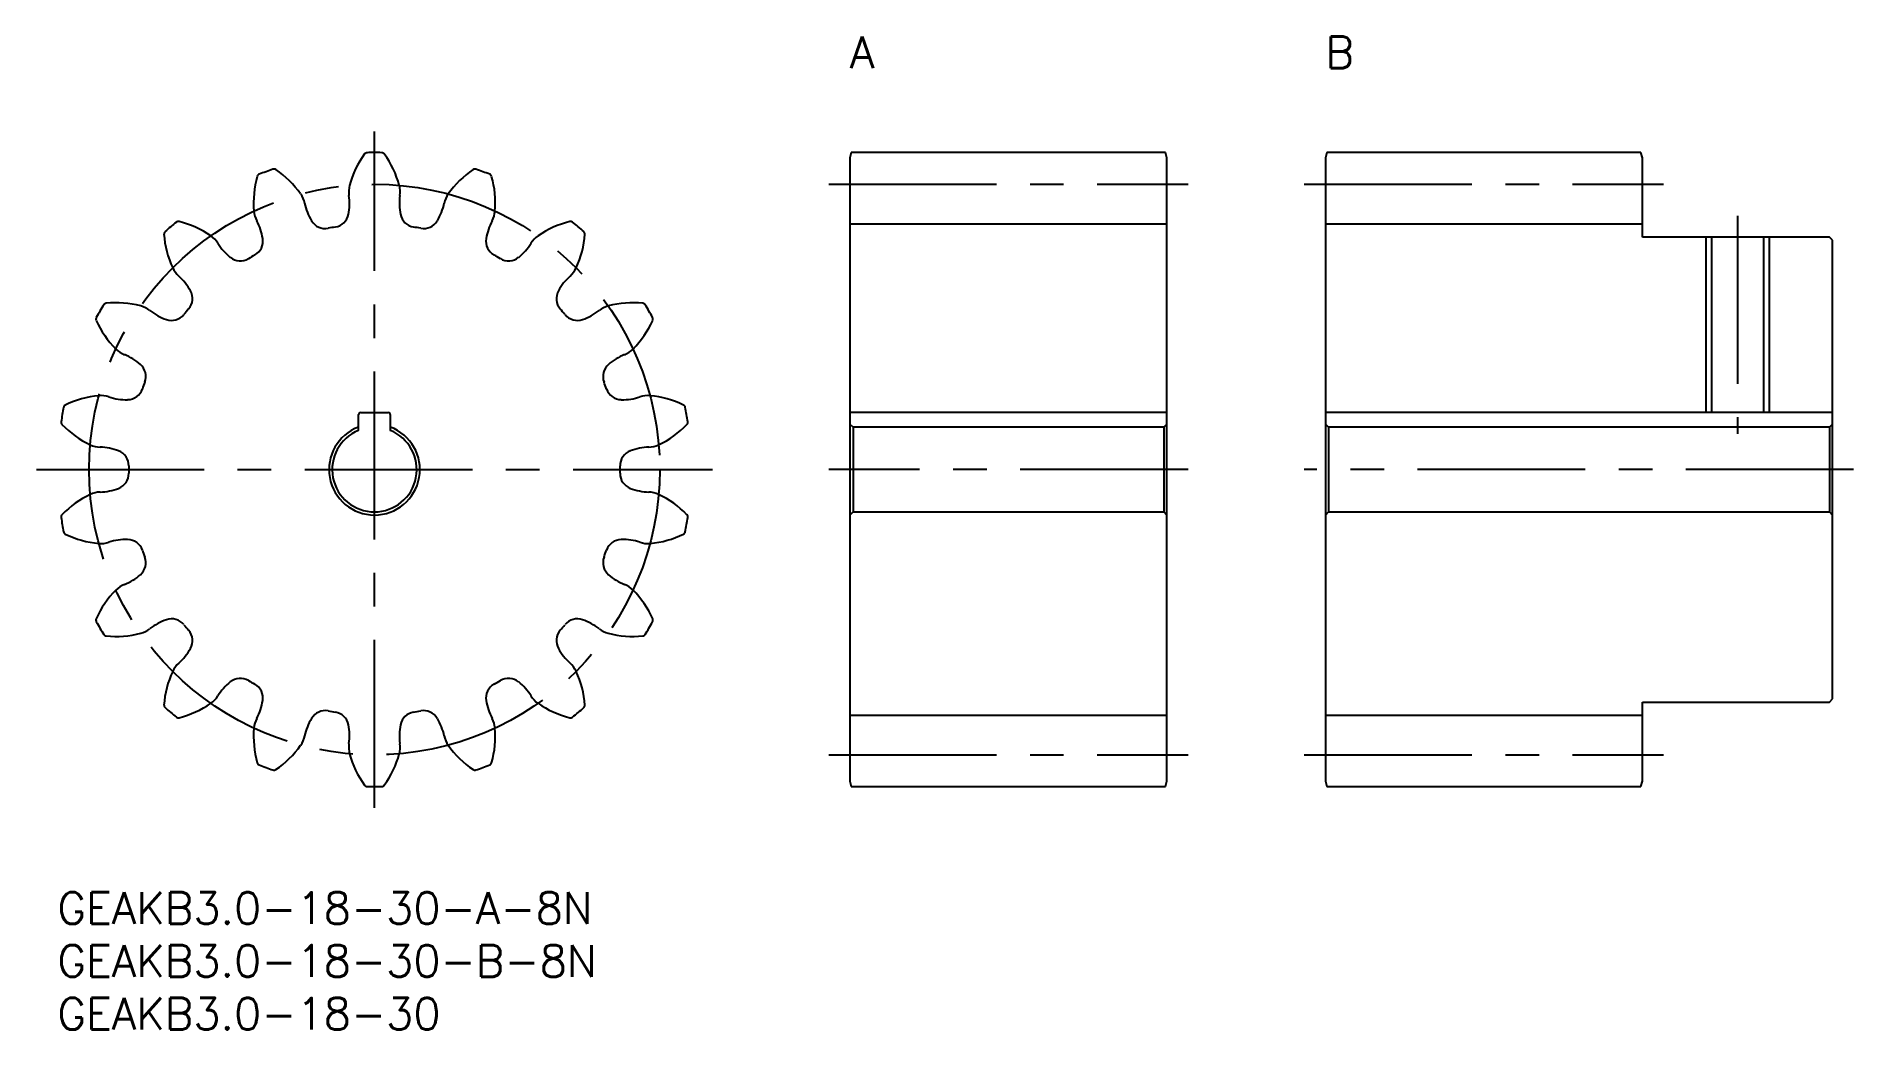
# Model space of a CAD drawing. Extents: x -2 to 170, y -13 to 81.
import ezdxf

# ---------------------------------------------------------------- set-up
doc = ezdxf.new("R2010")
doc.units = 0
doc.header["$LTSCALE"] = 0.5
doc.linetypes.add('CENTER', pattern=[50.8, 31.75, -6.35, 6.35, -6.35])
for name, color, linetype in [('MSM_CENTER', 1, 'CENTER'), ('MSM_CONTINUOUS', 7, 'CONTINUOUS'), ('MSM_NARROW', 5, 'CONTINUOUS'), ('MSM_PART_NUMBER', 7, 'CONTINUOUS')]:
    doc.layers.add(name, color=color, linetype=linetype)
doc.styles.get("Standard").update_dxf_attribs({"font": 'txt.shx', "height": 1, "bigfont": 'bigfont.shx'})

# ---------------------------------------------------------------- blocks, each defined once
blk = doc.blocks.new('*U2')
at = {"layer": 'MSM_PART_NUMBER'}
blk.add_text('GEAKB3.0-18-30-A-8N', height=3, dxfattribs=at).set_placement((0, -3))
blk = doc.blocks.new('*U3')
at = {"layer": 'MSM_PART_NUMBER'}
blk.add_text('GEAKB3.0-18-30-B-8N', height=3, dxfattribs=at).set_placement((0, -8))
blk = doc.blocks.new('*U5')
at = {"layer": 'MSM_PART_NUMBER'}
blk.add_text('GEAKB3.0-18-30', height=3, dxfattribs=at).set_placement((0, -13))
blk = doc.blocks.new('*U6')
at = {"layer": 'MSM_PART_NUMBER'}
blk.add_text('A', height=3, dxfattribs=at).set_placement((75, 78))
blk = doc.blocks.new('*U7')
at = {"layer": 'MSM_PART_NUMBER'}
blk.add_text('B', height=3, dxfattribs=at).set_placement((120, 78))

msp = doc.modelspace()

# ---------------------------------------------------------------- linework, layer by layer
at = {"layer": 'MSM_CENTER'}
for p, q in [((30, 8), (30, 72)), ((73, 67), (107, 67)), ((118, 67), (152, 67)), ((159, 64), (159, 43.4)), ((-2, 40), (62, 40)), ((107, 40), (73, 40)), ((170, 40), (118, 40)), ((73, 13), (107, 13)), ((118, 13), (152, 13))]:
    msp.add_line(p, q, dxfattribs=at)
msp.add_circle((30, 40), 27, dxfattribs=at)
at = {"layer": 'MSM_CONTINUOUS'}
for p, q in [((75.13, 70), (75, 69.5)), ((75, 69.5), (75, 10.5)), ((104.87, 70), (75.13, 70)), ((105, 69.5), (104.87, 70)), ((105, 10.5), (105, 69.5)), ((120.13, 70), (120, 69.5)), ((120, 69.5), (120, 10.5)), ((149.87, 70), (120.13, 70)), ((150, 69.5), (149.87, 70)), ((150, 62), (150, 69.5)), ((75, 63.25), (105, 63.25)), ((120, 63.25), (150, 63.25)), ((167.7, 62), (150, 62)), ((156.54, 62), (156.54, 45.4)), ((161.46, 62), (161.46, 45.4)), ((168, 61.7), (167.7, 62)), ((168, 18.3), (168, 61.7)), ((28.5, 43.71), (28.5, 45.2)), ((28.7, 45.4), (31.3, 45.4)), ((31.5, 45.2), (31.5, 43.71)), ((105, 45.4), (75, 45.4)), ((168, 45.4), (120, 45.4)), ((75, 44.3), (75.3, 44)), ((75.3, 44), (75.3, 36)), ((104.7, 44), (75.3, 44)), ((104.7, 44), (105, 44.3)), ((104.7, 44), (104.7, 36)), ((120, 44.3), (120.3, 44)), ((120.3, 44), (120.3, 36)), ((167.7, 44), (120.3, 44)), ((167.7, 44), (168, 44.3)), ((167.7, 44), (167.7, 36)), ((75.3, 36), (75, 35.7)), ((75.3, 36), (104.7, 36)), ((105, 35.7), (104.7, 36)), ((120.3, 36), (120, 35.7)), ((120.3, 36), (167.7, 36)), ((168, 35.7), (167.7, 36)), ((150, 10.5), (150, 18)), ((150, 18), (167.7, 18)), ((167.7, 18), (168, 18.3)), ((75, 16.75), (105, 16.75)), ((120, 16.75), (150, 16.75)), ((75, 10.5), (75.13, 10)), ((104.87, 10), (105, 10.5)), ((120, 10.5), (120.13, 10)), ((149.87, 10), (150, 10.5)), ((75.13, 10), (104.87, 10)), ((120.13, 10), (149.87, 10))]:
    msp.add_line(p, q, dxfattribs=at)
for centre, radius, start, end in [((36.34, 64.57), 9, 143.9157, 165), ((29.31, 69.69), 0.3, 91.3328, 143.9157), ((30, 40), 30, 88.6672, 91.3328), ((30.69, 69.69), 0.3, 36.0843, 88.6672), ((23.66, 64.57), 9, 15, 36.0843), ((27.56, 65.25), 9, 163.9157, 185), ((19.2, 67.67), 0.3, 111.3328, 163.9157), ((30, 40), 30, 108.6672, 111.3328), ((20.49, 68.14), 0.3, 56.0843, 108.6672), ((15.64, 60.92), 9, 35, 56.0843), ((44.36, 60.92), 9, 123.9157, 145), ((39.51, 68.14), 0.3, 71.3328, 123.9157), ((30, 40), 30, 68.6672, 71.3328), ((40.8, 67.67), 0.3, 16.0843, 68.6672), ((32.44, 65.25), 9, 355, 16.0843), ((21.02, 64.68), 2.44, 12.1749, 35), ((22.1, 65.18), 5.54, 349.3327, 7.8018), ((30, 66.27), 2.44, 165, 187.8251), ((30, 66.27), 2.44, 352.1749, 15), ((37.9, 65.18), 5.54, 172.1982, 190.6673), ((38.98, 64.68), 2.44, 145, 167.8251), ((21.02, 64.68), 2.44, 185, 207.8251), ((28.81, 66.37), 5.54, 192.1982, 210.6673), ((26.07, 64.44), 1.5, 279.1414, 349.3327), ((33.93, 64.44), 1.5, 190.6673, 260.8586), ((31.19, 66.37), 5.54, 329.3327, 347.8018), ((38.98, 64.68), 2.44, 332.1749, 355), ((10.39, 62.3), 0.3, 131.3328, 183.9157), ((19.06, 62.9), 9, 183.9157, 205), ((30, 40), 30, 128.6672, 131.3328), ((11.44, 63.19), 0.3, 76.0843, 128.6672), ((9.35, 54.74), 9, 55, 76.0843), ((13.12, 60.12), 2.44, 32.1749, 55), ((13.96, 60.96), 5.54, 9.3327, 27.8018), ((25.34, 64.31), 1.5, 210.6673, 280.8586), ((30, 40), 23.25, 99.1414, 100.8586), ((30, 40), 23.25, 79.1414, 80.8586), ((34.66, 64.31), 1.5, 259.1414, 329.3327), ((46.04, 60.96), 5.54, 152.1982, 170.6673), ((46.88, 60.12), 2.44, 125, 147.8251), ((50.65, 54.74), 9, 103.9157, 125), ((48.56, 63.19), 0.3, 51.3328, 103.9157), ((30, 40), 30, 48.6672, 51.3328), ((40.94, 62.9), 9, 335, 356.0843), ((49.61, 62.3), 0.3, 356.0843, 48.6672), ((19.86, 64.37), 5.54, 212.1982, 230.6673), ((30, 40), 23.25, 119.1414, 120.8586), ((17.95, 61.62), 1.5, 299.1414, 9.3327), ((42.05, 61.62), 1.5, 170.6673, 240.8586), ((30, 40), 23.25, 59.1414, 60.8586), ((40.14, 64.37), 5.54, 309.3327, 327.8018), ((13.12, 60.12), 2.44, 205, 227.8251), ((17.31, 61.25), 1.5, 230.6673, 300.8586), ((42.69, 61.25), 1.5, 239.1414, 309.3327), ((46.88, 60.12), 2.44, 312.1749, 335), ((7.76, 54.21), 5.54, 29.3327, 47.8018), ((11.28, 56.19), 1.5, 319.1414, 29.3327), ((48.72, 56.19), 1.5, 150.6673, 220.8586), ((52.24, 54.21), 5.54, 132.1982, 150.6673), ((30, 40), 30, 148.6672, 151.3328), ((4.63, 55.44), 0.3, 96.0843, 148.6672), ((5.55, 46.79), 9, 75, 96.0843), ((7.25, 53.13), 2.44, 52.1749, 75), ((12.14, 59.43), 5.54, 232.1982, 250.6673), ((30, 40), 23.25, 139.1414, 140.8586), ((30, 40), 23.25, 39.1414, 40.8586), ((47.86, 59.43), 5.54, 289.3327, 307.8018), ((52.75, 53.13), 2.44, 105, 127.8251), ((54.45, 46.79), 9, 83.9157, 105), ((55.37, 55.44), 0.3, 31.3328, 83.9157), ((30, 40), 30, 28.6672, 31.3328), ((3.94, 54.25), 0.3, 151.3328, 203.9157), ((11.89, 57.77), 9, 203.9157, 225), ((10.8, 55.62), 1.5, 250.6673, 320.8586), ((49.2, 55.62), 1.5, 219.1414, 289.3327), ((48.11, 57.77), 9, 315, 336.0843), ((56.06, 54.25), 0.3, 336.0843, 28.6672), ((7.25, 53.13), 2.44, 225, 247.8251), ((4.24, 45.75), 5.54, 49.3327, 67.8018), ((6.87, 48.81), 1.5, 339.1414, 49.3327), ((53.13, 48.81), 1.5, 130.6673, 200.8586), ((55.76, 45.75), 5.54, 112.1982, 130.6673), ((52.75, 53.13), 2.44, 292.1749, 315), ((30, 40), 23.25, 159.1414, 160.8586), ((30, 40), 23.25, 19.1414, 20.8586), ((4.7, 38.02), 9, 95, 116.0843), ((4.13, 44.56), 2.44, 72.1749, 95), ((6.57, 52.15), 5.54, 252.1982, 270.6673), ((6.62, 48.12), 1.5, 270.6673, 340.8586), ((53.38, 48.12), 1.5, 199.1414, 269.3327), ((53.43, 52.15), 5.54, 269.3327, 287.8018), ((55.87, 44.56), 2.44, 85, 107.8251), ((55.3, 38.02), 9, 63.9157, 85), ((30, 40), 30, 168.6672, 171.3328), ((0.88, 45.84), 0.3, 116.0843, 168.6672), ((28.7, 45.2), 0.2, 90, 180), ((31.3, 45.2), 0.2, 0, 90), ((59.12, 45.84), 0.3, 11.3328, 63.9157), ((30, 40), 30, 8.6672, 11.3328), ((0.64, 44.48), 0.3, 171.3328, 223.9157), ((6.91, 50.51), 9, 223.9157, 245), ((30, 40), 4.3, 110.4162, 69.5838), ((30, 40), 4, 112.0243, 67.9757), ((53.09, 50.51), 9, 295, 316.0843), ((59.36, 44.48), 0.3, 316.0843, 8.6672), ((4.13, 44.56), 2.44, 245, 267.8251), ((3.83, 36.59), 5.54, 69.3327, 87.8018), ((5.25, 40.37), 1.5, 359.1414, 69.3327), ((54.75, 40.37), 1.5, 110.6673, 180.8586), ((56.17, 36.59), 5.54, 92.1982, 110.6673), ((55.87, 44.56), 2.44, 272.1749, 295), ((5.25, 39.63), 1.5, 290.6673, 0.8586), ((30, 40), 23.25, 179.1414, 180.8586), ((30, 40), 23.25, 359.1414, 0.8586), ((54.75, 39.63), 1.5, 179.1414, 249.3327), ((4.13, 35.44), 2.44, 92.1749, 115), ((3.83, 43.41), 5.54, 272.1982, 290.6673), ((56.17, 43.41), 5.54, 249.3327, 267.8018), ((55.87, 35.44), 2.44, 65, 87.8251), ((6.91, 29.49), 9, 115, 136.0843), ((53.09, 29.49), 9, 43.9157, 65), ((0.64, 35.52), 0.3, 136.0843, 188.6672), ((30, 40), 30, 188.6672, 191.3328), ((30, 40), 30, 348.6672, 351.3328), ((59.36, 35.52), 0.3, 351.3328, 43.9157), ((0.88, 34.16), 0.3, 191.3328, 243.9157), ((4.7, 41.98), 9, 243.9157, 265), ((4.13, 35.44), 2.44, 265, 287.8251), ((6.57, 27.85), 5.54, 89.3327, 107.8018), ((6.62, 31.88), 1.5, 19.1414, 89.3327), ((53.38, 31.88), 1.5, 90.6673, 160.8586), ((53.43, 27.85), 5.54, 72.1982, 90.6673), ((55.87, 35.44), 2.44, 252.1749, 275), ((55.3, 41.98), 9, 275, 296.0843), ((59.12, 34.16), 0.3, 296.0843, 348.6672), ((6.87, 31.19), 1.5, 310.6673, 20.8586), ((30, 40), 23.25, 199.1414, 200.8586), ((53.13, 31.19), 1.5, 159.1414, 229.3327), ((30, 40), 23.25, 339.1414, 340.8586), ((4.24, 34.25), 5.54, 292.1982, 310.6673), ((55.76, 34.25), 5.54, 229.3327, 247.8018), ((11.89, 22.23), 9, 135, 156.0843), ((7.25, 26.87), 2.44, 112.1749, 135), ((52.75, 26.87), 2.44, 45, 67.8251), ((48.11, 22.23), 9, 23.9157, 45), ((3.94, 25.75), 0.3, 156.0843, 208.6672), ((10.8, 24.38), 1.5, 39.1414, 109.3327), ((49.2, 24.38), 1.5, 70.6673, 140.8586), ((56.06, 25.75), 0.3, 331.3328, 23.9157), ((30, 40), 30, 208.6672, 211.3328), ((4.63, 24.56), 0.3, 211.3328, 263.9157), ((5.55, 33.21), 9, 263.9157, 285), ((7.25, 26.87), 2.44, 285, 307.8251), ((12.14, 20.57), 5.54, 109.3327, 127.8018), ((30, 40), 23.25, 219.1414, 220.8586), ((11.28, 23.81), 1.5, 330.6673, 40.8586), ((48.72, 23.81), 1.5, 139.1414, 209.3327), ((30, 40), 23.25, 319.1414, 320.8586), ((47.86, 20.57), 5.54, 52.1982, 70.6673), ((52.75, 26.87), 2.44, 232.1749, 255), ((54.45, 33.21), 9, 255, 276.0843), ((55.37, 24.56), 0.3, 276.0843, 328.6672), ((30, 40), 30, 328.6672, 331.3328), ((7.76, 25.79), 5.54, 312.1982, 330.6673), ((52.24, 25.79), 5.54, 209.3327, 227.8018), ((19.06, 17.1), 9, 155, 176.0843), ((13.12, 19.88), 2.44, 132.1749, 155), ((46.88, 19.88), 2.44, 25, 47.8251), ((40.94, 17.1), 9, 3.9157, 25), ((19.86, 15.63), 5.54, 129.3327, 147.8018), ((17.31, 18.75), 1.5, 59.1414, 129.3327), ((30, 40), 23.25, 239.1414, 240.8586), ((17.95, 18.38), 1.5, 350.6673, 60.8586), ((42.05, 18.38), 1.5, 119.1414, 189.3327), ((30, 40), 23.25, 299.1414, 300.8586), ((42.69, 18.75), 1.5, 50.6673, 120.8586), ((40.14, 15.63), 5.54, 32.1982, 50.6673), ((10.39, 17.7), 0.3, 176.0843, 228.6672), ((30, 40), 30, 228.6672, 231.3328), ((9.35, 25.26), 9, 283.9157, 305), ((13.12, 19.88), 2.44, 305, 327.8251), ((13.96, 19.04), 5.54, 332.1982, 350.6673), ((46.04, 19.04), 5.54, 189.3327, 207.8018), ((46.88, 19.88), 2.44, 212.1749, 235), ((50.65, 25.26), 9, 235, 256.0843), ((30, 40), 30, 308.6672, 311.3328), ((49.61, 17.7), 0.3, 311.3328, 3.9157), ((11.44, 16.81), 0.3, 231.3328, 283.9157), ((27.56, 14.75), 9, 175, 196.0843), ((21.02, 15.32), 2.44, 152.1749, 175), ((28.81, 13.63), 5.54, 149.3327, 167.8018), ((25.34, 15.69), 1.5, 79.1414, 149.3327), ((30, 40), 23.25, 259.1414, 260.8586), ((26.07, 15.56), 1.5, 10.6673, 80.8586), ((22.1, 14.82), 5.54, 352.1982, 10.6673), ((37.9, 14.82), 5.54, 169.3327, 187.8018), ((33.93, 15.56), 1.5, 99.1414, 169.3327), ((30, 40), 23.25, 279.1414, 280.8586), ((34.66, 15.69), 1.5, 30.6673, 100.8586), ((31.19, 13.63), 5.54, 12.1982, 30.6673), ((32.44, 14.75), 9, 343.9157, 5), ((38.98, 15.32), 2.44, 5, 27.8251), ((48.56, 16.81), 0.3, 256.0843, 308.6672), ((15.64, 19.08), 9, 303.9157, 325), ((21.02, 15.32), 2.44, 325, 347.8251), ((30, 13.73), 2.44, 172.1749, 195), ((30, 13.73), 2.44, 345, 7.8251), ((38.98, 15.32), 2.44, 192.1749, 215), ((44.36, 19.08), 9, 215, 236.0843), ((19.2, 12.33), 0.3, 196.0843, 248.6672), ((30, 40), 30, 248.6672, 251.3328), ((36.34, 15.43), 9, 195, 216.0843), ((23.66, 15.43), 9, 323.9157, 345), ((30, 40), 30, 288.6672, 291.3328), ((40.8, 12.33), 0.3, 291.3328, 343.9157), ((20.49, 11.86), 0.3, 251.3328, 303.9157), ((39.51, 11.86), 0.3, 236.0843, 288.6672), ((29.31, 10.31), 0.3, 216.0843, 268.6672), ((30, 40), 30, 268.6672, 271.3328), ((30.69, 10.31), 0.3, 271.3328, 323.9157)]:
    msp.add_arc(centre, radius, start, end, dxfattribs=at)
at = {"layer": 'MSM_NARROW'}
for p, q in [((156, 62), (156, 45.4)), ((162, 62), (162, 45.4))]:
    msp.add_line(p, q, dxfattribs=at)

# ---------------------------------------------------------------- block references
at = {"layer": 'MSM_CONTINUOUS'}
for name in ['*U6', '*U7', '*U2', '*U3', '*U5']:
    msp.add_blockref(name, (0, 0), dxfattribs=at)

doc.saveas('drawing.dxf')
